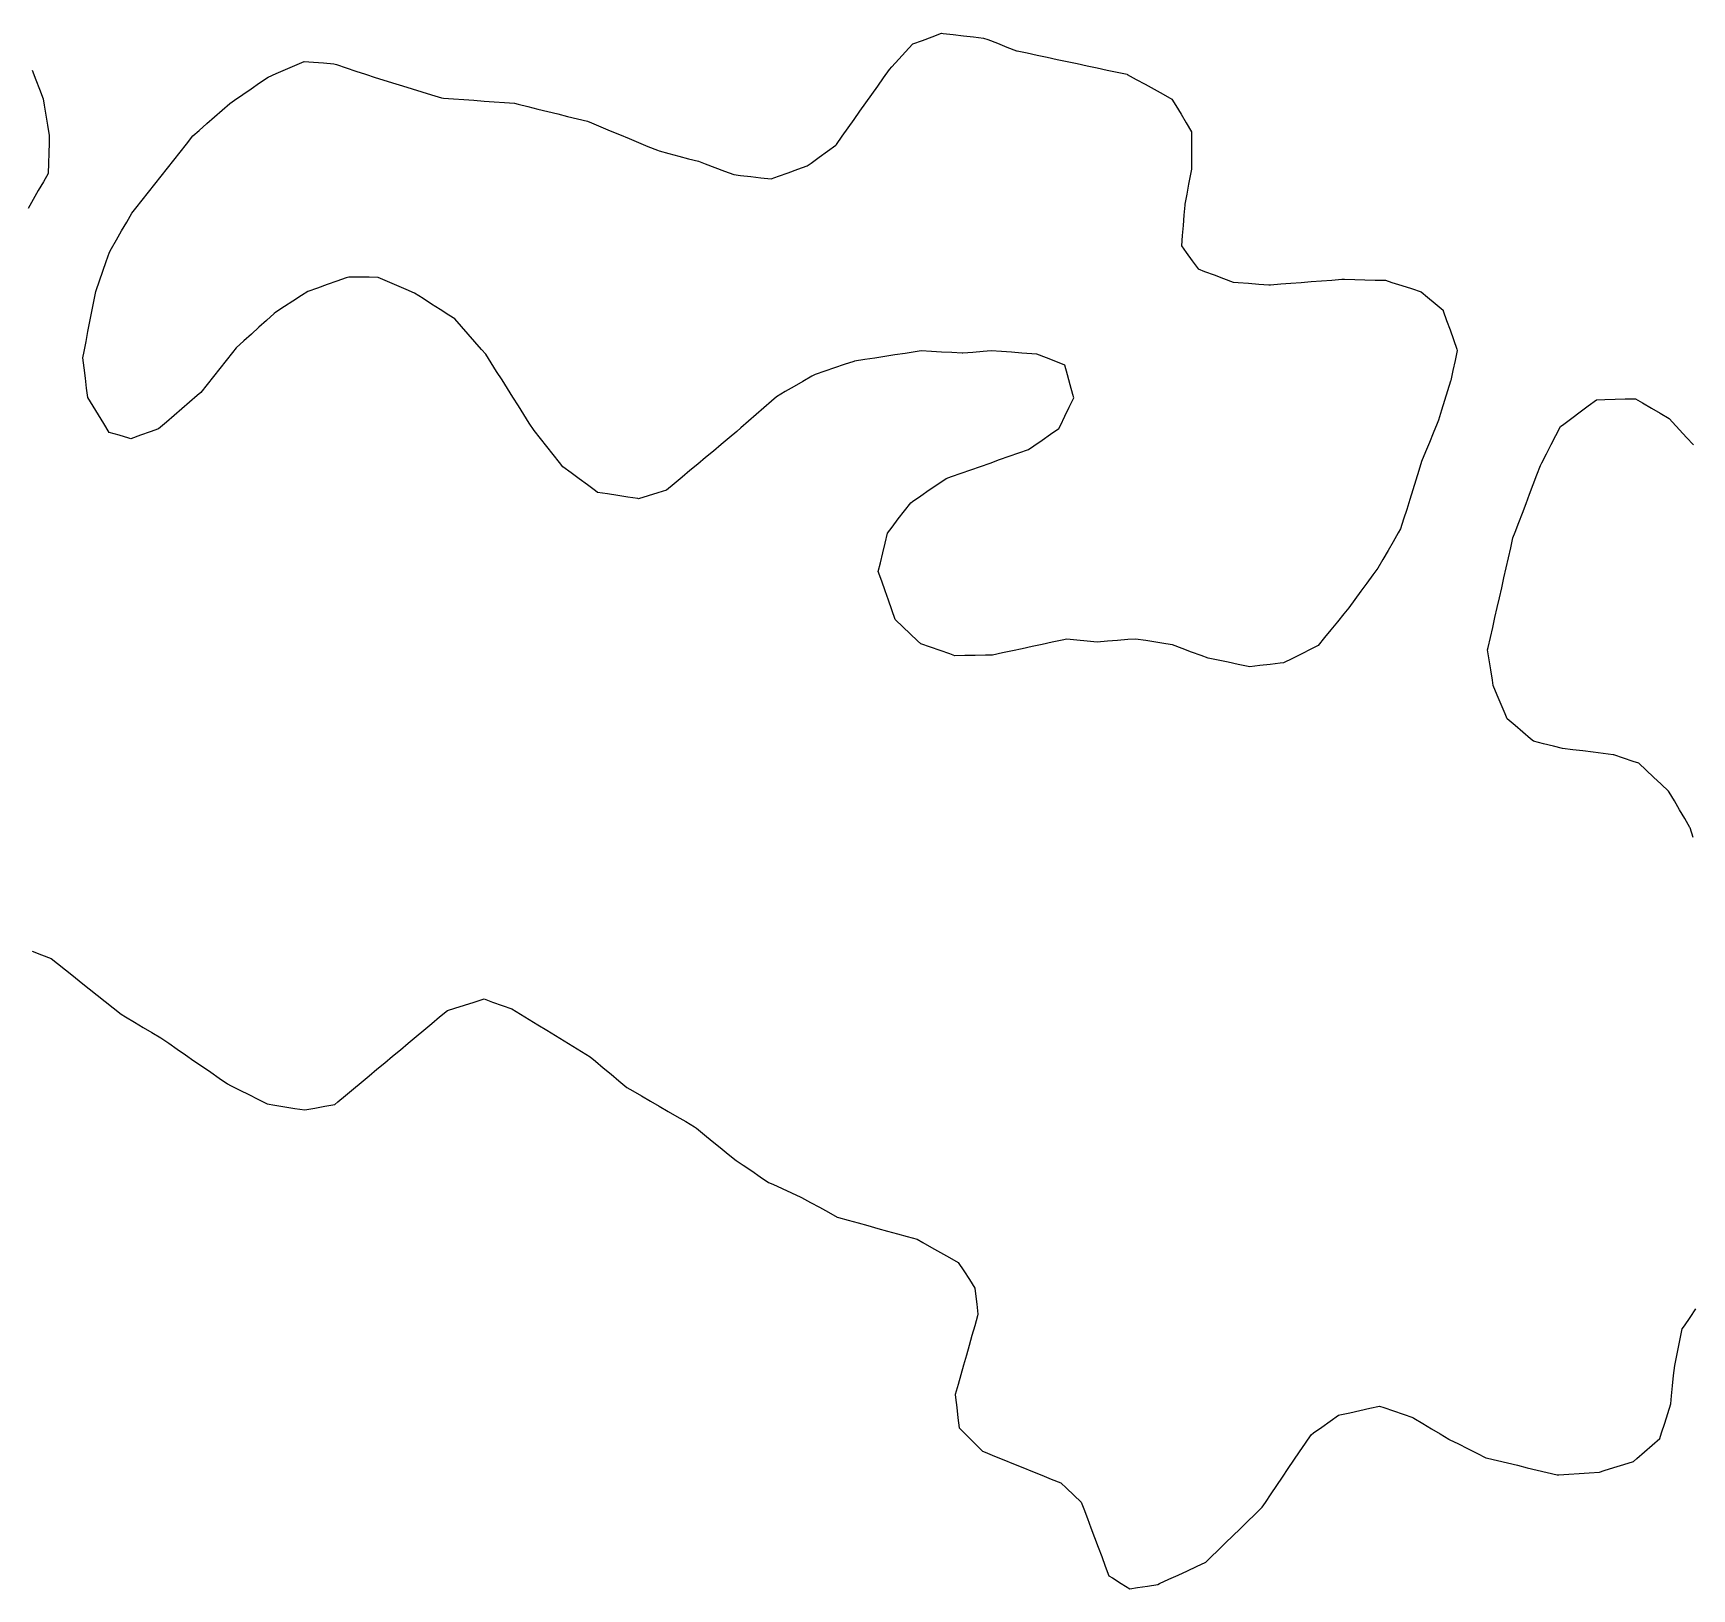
# Model space of a CAD drawing. Header units: millimetres. Extents: x 165 to 2352, y 1753 to 3323.
# Drawn here: x 2019.2 to 2181.7, y 1924.9 to 2077.3 of the extents above; entities that cross this region are included whole.
import ezdxf

# ---------------------------------------------------------------- set-up
doc = ezdxf.new("R2010")
doc.units = ezdxf.units.MM
for name, color, linetype in [('ALL_HOLES', 1, 'Continuous'), ('ALL_ISLANDS', 7, 'Continuous'), ('OUTLINE_ISLAND_02', 7, 'Continuous'), ('OUTLINE_ISLAND_02_HOLE_02', 1, 'Continuous')]:
    doc.layers.add(name, color=color, linetype=linetype)

msp = doc.modelspace()

# ---------------------------------------------------------------- linework, layer by layer
at = {"layer": 'ALL_HOLES'}
msp.add_lwpolyline([(2158.7302, 2046.1913), (2158.5177, 2045.2141), (2158.3053, 2044.2369), (2158.0929, 2043.2597), (2158.0791, 2043.2153), (2157.7838, 2042.2599), (2157.4885, 2041.3045), (2157.1931, 2040.3491), (2156.8978, 2039.3937), (2156.7535, 2039.0429), (2156.373, 2038.1181), (2155.9926, 2037.1933), (2155.6121, 2036.2685), (2155.2317, 2035.3437), (2154.9577, 2034.4612), (2154.6611, 2033.5062), (2154.3646, 2032.5512), (2154.068, 2031.5962), (2153.7715, 2030.6412), (2153.4749, 2029.6862), (2153.1784, 2028.7311), (2152.9459, 2028.3303), (2152.4442, 2027.4652), (2151.9426, 2026.6001), (2151.4409, 2025.7351), (2150.9392, 2024.87), (2150.4705, 2024.2298), (2149.8798, 2023.4229), (2149.2891, 2022.616), (2148.6984, 2021.8092), (2148.1077, 2021.0023), (2147.6126, 2020.3942), (2146.9812, 2019.6188), (2146.3497, 2018.8434), (2145.7183, 2018.0679), (2145.0869, 2017.2925), (2144.3775, 2016.9359), (2143.484, 2016.4868), (2142.5905, 2016.0377), (2141.697, 2015.5886), (2141.3747, 2015.5518), (2140.3812, 2015.4384), (2139.3876, 2015.325), (2138.3941, 2015.2117), (2138.231, 2015.2459), (2137.2522, 2015.4511), (2136.2735, 2015.6564), (2135.2948, 2015.8616), (2134.3161, 2016.0669), (2133.6436, 2016.3147), (2132.7053, 2016.6604), (2131.7669, 2017.0061), (2130.8286, 2017.3519), (2130.1751, 2017.4574), (2129.1878, 2017.6168), (2128.2006, 2017.7762), (2127.2134, 2017.9355), (2126.4481, 2017.8747), (2125.4512, 2017.7954), (2124.4544, 2017.7161), (2123.4575, 2017.6368), (2122.4628, 2017.7315), (2121.4673, 2017.8262), (2120.4718, 2017.9209), (2120.0267, 2017.8256), (2119.0489, 2017.616), (2118.0711, 2017.4065), (2117.0933, 2017.1969), (2116.1155, 2016.9874), (2115.1377, 2016.7778), (2114.1599, 2016.5683), (2113.1821, 2016.3588), (2112.4966, 2016.3479), (2111.4967, 2016.3321), (2110.4968, 2016.3163), (2109.497, 2016.3005), (2109.011, 2016.4694), (2108.0664, 2016.7977), (2107.1218, 2017.126), (2106.1772, 2017.4542), (2105.8545, 2017.7594), (2105.1279, 2018.4465), (2104.4013, 2019.1336), (2103.6747, 2019.8206), (2103.6672, 2019.842), (2103.3345, 2020.7851), (2103.0019, 2021.7282), (2102.6693, 2022.6712), (2102.3367, 2023.6143), (2102.004, 2024.5573), (2102.2045, 2025.3915), (2102.4382, 2026.3638), (2102.6718, 2027.3361), (2102.9055, 2028.3085), (2103.358, 2028.9025), (2103.964, 2029.698), (2104.57, 2030.4935), (2105.1759, 2031.2889), (2105.3523, 2031.4104), (2106.176, 2031.9774), (2106.9997, 2032.5445), (2107.8234, 2033.1116), (2108.647, 2033.6786), (2109.1734, 2033.8622), (2110.1176, 2034.1914), (2111.0619, 2034.5207), (2112.0061, 2034.85), (2112.9504, 2035.1792), (2113.8946, 2035.5085), (2114.8388, 2035.8377), (2115.7831, 2036.167), (2116.7273, 2036.4962), (2117.2461, 2036.8588), (2118.0658, 2037.4316), (2118.8855, 2038.0044), (2119.7052, 2038.5772), (2119.8432, 2038.8621), (2120.2793, 2039.762), (2120.7153, 2040.6619), (2121.1514, 2041.5619), (2121.0641, 2041.8856), (2120.8037, 2042.8511), (2120.5433, 2043.8166), (2120.283, 2044.7821), (2119.4135, 2045.1184), (2118.4809, 2045.4792), (2117.5482, 2045.84), (2117.0581, 2045.8768), (2116.0609, 2045.9518), (2115.0637, 2046.0267), (2114.0665, 2046.1017), (2113.0693, 2046.1766), (2112.2674, 2046.1074), (2111.2712, 2046.0214), (2110.2749, 2045.9355), (2110.2059, 2045.9394), (2109.2075, 2045.9967), (2108.2092, 2046.0541), (2107.2108, 2046.1114), (2106.2125, 2046.1687), (2105.6126, 2046.0758), (2104.6244, 2045.9228), (2103.6361, 2045.7698), (2102.6479, 2045.6168), (2101.6597, 2045.4637), (2100.6715, 2045.3107), (2099.6832, 2045.1577), (2099.6157, 2045.1351), (2098.6673, 2044.8181), (2097.7189, 2044.501), (2096.7705, 2044.184), (2095.822, 2043.8669), (2095.4895, 2043.6745), (2094.6239, 2043.1737), (2093.7583, 2042.6729), (2092.8928, 2042.1721), (2092.0272, 2041.6713), (2091.5505, 2041.2527), (2090.799, 2040.593), (2090.0475, 2039.9332), (2089.296, 2039.2735), (2088.5445, 2038.6138), (2088.1458, 2038.2806), (2087.3783, 2037.6395), (2086.6109, 2036.9983), (2085.8435, 2036.3571), (2085.0761, 2035.716), (2084.3087, 2035.0748), (2083.5413, 2034.4337), (2082.7739, 2033.7925), (2082.0065, 2033.1513), (2081.2391, 2032.5102), (2080.4197, 2032.2623), (2079.4625, 2031.9729), (2078.5053, 2031.6834), (2078.4502, 2031.6919), (2077.4618, 2031.8442), (2076.4735, 2031.9964), (2075.4852, 2032.1487), (2074.4968, 2032.301), (2074.3102, 2032.4394), (2073.5069, 2033.035), (2072.7037, 2033.6306), (2071.9004, 2034.2262), (2071.0971, 2034.8219), (2070.7707, 2035.2317), (2070.1476, 2036.0138), (2069.5246, 2036.796), (2068.9015, 2037.5782), (2068.2784, 2038.3603), (2067.8152, 2039.0925), (2067.2806, 2039.9376), (2066.7459, 2040.7827), (2066.2113, 2041.6277), (2065.6766, 2042.4728), (2065.142, 2043.3179), (2064.6073, 2044.163), (2064.0727, 2045.008), (2063.5381, 2045.8531), (2063.1429, 2046.3044), (2062.4841, 2047.0568), (2061.8254, 2047.8092), (2061.1666, 2048.5615), (2060.5079, 2049.3139), (2059.9296, 2049.6816), (2059.0857, 2050.2182), (2058.2419, 2050.7548), (2057.3981, 2051.2914), (2056.5542, 2051.828), (2055.7643, 2052.1718), (2054.8474, 2052.5709), (2053.9304, 2052.9699), (2053.0135, 2053.369), (2052.1264, 2053.38), (2051.1265, 2053.3924), (2050.1266, 2053.4048), (2049.885, 2053.3198), (2048.9416, 2052.9879), (2047.9983, 2052.6561), (2047.055, 2052.3243), (2046.1116, 2051.9924), (2045.4996, 2051.5975), (2044.6594, 2051.0552), (2043.8192, 2050.513), (2042.979, 2049.9707), (2042.8119, 2049.8196), (2042.0703, 2049.1488), (2041.3286, 2048.4779), (2040.587, 2047.8071), (2039.8454, 2047.1363), (2039.1038, 2046.4655), (2038.7355, 2046.003), (2038.1124, 2045.2208), (2037.4894, 2044.4385), (2036.8664, 2043.6563), (2036.2434, 2042.8741), (2035.6204, 2042.0919), (2035.2848, 2041.8027), (2034.5272, 2041.1501), (2033.7695, 2040.4974), (2033.0119, 2039.8447), (2032.2542, 2039.192), (2031.4966, 2038.5394), (2030.6639, 2038.2372), (2029.7239, 2037.8961), (2028.7839, 2037.555), (2028.5728, 2037.6173), (2027.6137, 2037.9002), (2026.6545, 2038.183), (2026.6525, 2038.1864), (2026.1295, 2039.0387), (2025.6064, 2039.8911), (2025.0834, 2040.7434), (2024.5604, 2041.5957), (2024.4434, 2042.5173), (2024.3174, 2043.5094), (2024.1914, 2044.5014), (2024.0654, 2045.4934), (2024.1886, 2046.1165), (2024.3825, 2047.0976), (2024.5763, 2048.0786), (2024.7702, 2049.0596), (2024.9641, 2050.0406), (2025.158, 2051.0217), (2025.3518, 2052.0027), (2025.3762, 2052.0737), (2025.7011, 2053.0195), (2026.0259, 2053.9653), (2026.3508, 2054.911), (2026.6756, 2055.8568), (2026.8694, 2056.1908), (2027.3711, 2057.0558), (2027.8729, 2057.9208), (2028.3747, 2058.7858), (2028.8764, 2059.6508), (2029.2703, 2060.1516), (2029.8886, 2060.9375), (2030.5069, 2061.7234), (2031.1252, 2062.5094), (2031.7435, 2063.2953), (2032.3618, 2064.0813), (2032.9801, 2064.8672), (2033.5984, 2065.6532), (2034.2167, 2066.4391), (2034.835, 2067.2251), (2035.4613, 2067.7762), (2036.212, 2068.4368), (2036.9627, 2069.0974), (2037.7135, 2069.758), (2038.4642, 2070.4187), (2038.9194, 2070.7306), (2039.7443, 2071.2958), (2040.5692, 2071.8611), (2041.3942, 2072.4263), (2042.2191, 2072.9916), (2043.0146, 2073.3386), (2043.9312, 2073.7385), (2044.8477, 2074.1383), (2045.7643, 2074.5382), (2046.6619, 2074.4647), (2047.6586, 2074.3832), (2048.6553, 2074.3016), (2048.9117, 2074.217), (2049.8614, 2073.9038), (2050.8111, 2073.5906), (2051.7607, 2073.2773), (2052.7104, 2072.9641), (2053.4648, 2072.7302), (2054.42, 2072.434), (2055.3751, 2072.1378), (2056.3302, 2071.8417), (2057.2854, 2071.5455), (2058.2405, 2071.2494), (2059.1956, 2070.9532), (2059.3899, 2070.9389), (2060.3872, 2070.8657), (2061.3845, 2070.7925), (2062.3818, 2070.7192), (2063.3791, 2070.646), (2064.3765, 2070.5728), (2065.3738, 2070.4996), (2066.3711, 2070.4263), (2066.7109, 2070.3427), (2067.682, 2070.1038), (2068.653, 2069.8649), (2069.6241, 2069.626), (2070.5951, 2069.3871), (2071.5662, 2069.1482), (2072.5372, 2068.9093), (2073.5083, 2068.6704), (2073.8937, 2068.5104), (2074.8173, 2068.1271), (2075.7409, 2067.7438), (2076.6645, 2067.3605), (2077.5881, 2066.9771), (2078.5117, 2066.5938), (2079.4353, 2066.2105), (2080.3589, 2065.8271), (2080.5198, 2065.7837), (2081.4852, 2065.5233), (2082.4507, 2065.2628), (2083.4162, 2065.0023), (2084.3817, 2064.7418), (2085.0524, 2064.4917), (2085.9894, 2064.1423), (2086.9263, 2063.7929), (2087.8633, 2063.4435), (2088.517, 2063.3661), (2089.5101, 2063.2486), (2090.5032, 2063.1311), (2091.4963, 2063.0135), (2092.2328, 2063.282), (2093.1723, 2063.6244), (2094.1119, 2063.9669), (2095.0514, 2064.3093), (2095.412, 2064.5679), (2096.2248, 2065.1505), (2097.0375, 2065.7332), (2097.8502, 2066.3158), (2097.8968, 2066.3816), (2098.4751, 2067.1974), (2099.0534, 2068.0133), (2099.6317, 2068.8291), (2100.21, 2069.645), (2100.7882, 2070.4608), (2101.3665, 2071.2766), (2101.9448, 2072.0925), (2102.5231, 2072.9083), (2103.1013, 2073.7241), (2103.3457, 2073.9955), (2104.0149, 2074.7386), (2104.6841, 2075.4816), (2105.3533, 2076.2247), (2105.4016, 2076.2429), (2106.3375, 2076.5951), (2107.2734, 2076.9473), (2108.2093, 2077.2996), (2108.3512, 2077.2832), (2109.3446, 2077.1687), (2110.3381, 2077.0541), (2111.3315, 2076.9396), (2112.3249, 2076.825), (2112.7414, 2076.6641), (2113.6742, 2076.3037), (2114.607, 2075.9433), (2115.5398, 2075.583), (2115.6137, 2075.5672), (2116.5916, 2075.3582), (2117.5695, 2075.1493), (2118.5475, 2074.9404), (2119.5254, 2074.7315), (2120.5033, 2074.5226), (2121.4813, 2074.3136), (2122.4592, 2074.1047), (2123.4371, 2073.8958), (2124.4151, 2073.6869), (2125.393, 2073.478), (2126.3709, 2073.269), (2126.3967, 2073.2549), (2127.2729, 2072.773), (2128.1491, 2072.2911), (2129.0253, 2071.8092), (2129.9016, 2071.3273), (2130.7778, 2070.8454), (2131.1517, 2070.2196), (2131.6646, 2069.3612), (2132.1775, 2068.5027), (2132.6904, 2067.6443), (2132.6911, 2066.9808), (2132.6922, 2065.9808), (2132.6933, 2064.9808), (2132.6945, 2063.9808), (2132.5976, 2063.4788), (2132.4083, 2062.4969), (2132.2189, 2061.515), (2132.0296, 2060.5331), (2132.0232, 2060.4543), (2131.9432, 2059.4575), (2131.8632, 2058.4607), (2131.7832, 2057.4639), (2131.7032, 2056.4671), (2132.1709, 2055.8161), (2132.7544, 2055.004), (2133.3379, 2054.1919), (2133.9588, 2053.9607), (2134.8959, 2053.6116), (2135.833, 2053.2626), (2136.7701, 2052.9135), (2137.2775, 2052.8737), (2138.2745, 2052.7954), (2139.2714, 2052.7172), (2140.2683, 2052.6389), (2140.4401, 2052.6522), (2141.4372, 2052.729), (2142.4342, 2052.8058), (2143.4313, 2052.8826), (2144.4283, 2052.9594), (2145.4254, 2053.0362), (2146.4224, 2053.113), (2147.4195, 2053.1899), (2147.6885, 2053.1833), (2148.6882, 2053.159), (2149.6879, 2053.1346), (2150.6876, 2053.1103), (2151.6873, 2053.0859), (2152.3307, 2052.8792), (2153.2828, 2052.5732), (2154.2348, 2052.2673), (2155.1869, 2051.9614), (2155.8048, 2051.4426), (2156.5707, 2050.7996), (2157.3365, 2050.1566), (2157.3556, 2050.1023), (2157.6872, 2049.1589), (2158.0188, 2048.2154), (2158.3503, 2047.272), (2158.6819, 2046.3286)], close=True, dxfattribs=at)
at = {"layer": 'ALL_ISLANDS'}
for points in [[(2019.0917, 2073.6701), (2019.4587, 2072.7399), (2019.8258, 2071.8097), (2020.1929, 2070.8795), (2020.2972, 2070.2458), (2020.4596, 2069.2591), (2020.6219, 2068.2724), (2020.7843, 2067.2856), (2020.7604, 2066.5559), (2020.7277, 2065.5564), (2020.695, 2064.557), (2020.6622, 2063.5575), (2020.2016, 2062.7443), (2019.7087, 2061.8742), (2019.2158, 2061.0041), (2018.7229, 2060.134)], [(2181.8508, 1998.483), (2181.5368, 1999.4324), (2181.5125, 1999.4742), (2181.0093, 2000.3383), (2180.506, 2001.2025), (2180.0028, 2002.0667), (2179.4996, 2002.9308), (2179.4158, 2003.01), (2178.6886, 2003.6964), (2177.9615, 2004.3829), (2177.2343, 2005.0694), (2176.5072, 2005.7559), (2175.9617, 2005.941), (2175.0148, 2006.2624), (2174.0678, 2006.5839), (2174.0106, 2006.591), (2173.0184, 2006.7155), (2172.0262, 2006.84), (2171.034, 2006.9645), (2170.0418, 2007.0889), (2169.0495, 2007.2134), (2168.1504, 2007.4358), (2167.1797, 2007.6759), (2166.209, 2007.916), (2165.9115, 2008.1684), (2165.149, 2008.8155), (2164.3866, 2009.4625), (2163.6241, 2010.1095), (2163.4196, 2010.5979), (2163.0332, 2011.5203), (2162.6469, 2012.4426), (2162.2606, 2013.365), (2162.1736, 2013.9154), (2162.0176, 2014.9032), (2161.8615, 2015.8909), (2161.7055, 2016.8787), (2161.7568, 2017.1055), (2161.9776, 2018.0808), (2162.1985, 2019.0561), (2162.4193, 2020.0314), (2162.6401, 2021.0068), (2162.861, 2021.9821), (2163.0818, 2022.9574), (2163.3026, 2023.9327), (2163.5235, 2024.908), (2163.7443, 2025.8833), (2163.9651, 2026.8586), (2164.186, 2027.8339), (2164.4003, 2028.4003), (2164.7542, 2029.3355), (2165.1082, 2030.2708), (2165.4622, 2031.206), (2165.8161, 2032.1413), (2166.1701, 2033.0766), (2166.524, 2034.0118), (2166.878, 2034.9471), (2167.0127, 2035.2061), (2167.4741, 2036.0933), (2167.9355, 2036.9805), (2168.3969, 2037.8677), (2168.8582, 2038.7549), (2169.1626, 2038.9831), (2169.9626, 2039.583), (2170.7627, 2040.1829), (2171.5628, 2040.7828), (2172.3629, 2041.3827), (2173.1868, 2041.4044), (2174.1864, 2041.4308), (2175.1861, 2041.4571), (2176.1857, 2041.4834), (2176.8917, 2041.0686), (2177.7539, 2040.5621), (2178.6161, 2040.0555), (2179.4783, 2039.549), (2179.8284, 2039.1675), (2180.5046, 2038.4308), (2181.1808, 2037.6941), (2181.857, 2036.9574)], [(2019.0931, 1987.3471), (2020.0283, 1986.9928), (2020.9634, 1986.6385), (2021.5774, 1986.1488), (2022.3592, 1985.5252), (2023.141, 1984.9017), (2023.9227, 1984.2781), (2024.7045, 1983.6546), (2025.4863, 1983.031), (2026.2681, 1982.4074), (2027.0498, 1981.7839), (2027.8316, 1981.1603), (2028.2657, 1980.9025), (2029.1256, 1980.392), (2029.9854, 1979.8814), (2030.8453, 1979.3708), (2031.7051, 1978.8602), (2032.489, 1978.3194), (2033.3121, 1977.7515), (2034.1352, 1977.1837), (2034.9583, 1976.6158), (2035.7814, 1976.0479), (2036.6045, 1975.48), (2037.4276, 1974.9121), (2038.2507, 1974.3442), (2038.547, 1974.1946), (2039.4396, 1973.7438), (2040.3323, 1973.2931), (2041.2249, 1972.8423), (2042.1175, 1972.3915), (2042.8717, 1972.2684), (2043.8586, 1972.1073), (2044.8456, 1971.9462), (2045.8325, 1971.785), (2046.7925, 1971.9657), (2047.7752, 1972.1506), (2048.758, 1972.3356), (2049.0375, 1972.569), (2049.8052, 1973.2098), (2050.5728, 1973.8507), (2051.3405, 1974.4916), (2052.1081, 1975.1324), (2052.8758, 1975.7733), (2053.6434, 1976.4142), (2054.4111, 1977.055), (2055.1788, 1977.6959), (2055.9464, 1978.3368), (2056.7141, 1978.9776), (2057.4817, 1979.6185), (2058.2494, 1980.2594), (2059.017, 1980.9002), (2059.7847, 1981.5411), (2060.5153, 1981.7693), (2061.4698, 1982.0675), (2062.4243, 1982.3657), (2063.3788, 1982.6639), (2064.2081, 1982.3658), (2065.1492, 1982.0276), (2066.0903, 1981.6894), (2066.1011, 1981.6827), (2066.9549, 1981.1621), (2067.8086, 1980.6414), (2068.6624, 1980.1207), (2069.5162, 1979.6001), (2070.3699, 1979.0794), (2071.2237, 1978.5587), (2072.0774, 1978.0381), (2072.9312, 1977.5174), (2073.7849, 1976.9967), (2074.2917, 1976.5718), (2075.058, 1975.9294), (2075.8244, 1975.2869), (2076.5907, 1974.6444), (2077.357, 1974.002), (2077.9459, 1973.6601), (2078.8108, 1973.1582), (2079.6757, 1972.6562), (2080.5406, 1972.1542), (2081.4055, 1971.6523), (2082.2704, 1971.1503), (2083.1352, 1970.6483), (2084.0001, 1970.1463), (2084.1875, 1969.9939), (2084.9631, 1969.3627), (2085.7388, 1968.7315), (2086.5144, 1968.1004), (2087.2901, 1967.4692), (2088.0657, 1966.838), (2088.77, 1966.3652), (2089.6002, 1965.8078), (2090.4304, 1965.2504), (2091.2607, 1964.6929), (2091.6772, 1964.503), (2092.5871, 1964.088), (2093.4969, 1963.6731), (2094.4068, 1963.2581), (2094.4824, 1963.2166), (2095.3589, 1962.735), (2096.2353, 1962.2535), (2097.1117, 1961.7719), (2097.9881, 1961.2904), (2098.0971, 1961.26), (2099.0605, 1960.9918), (2100.0238, 1960.7235), (2100.9871, 1960.4552), (2101.9505, 1960.1869), (2102.9138, 1959.9186), (2103.8772, 1959.6503), (2104.8405, 1959.382), (2105.8038, 1959.1137), (2106.3565, 1958.8022), (2107.2276, 1958.3111), (2108.0988, 1957.8201), (2108.9699, 1957.329), (2109.841, 1956.838), (2110.3791, 1956.0093), (2110.9238, 1955.1706), (2111.4684, 1954.3319), (2111.5359, 1953.7595), (2111.653, 1952.7663), (2111.7702, 1951.7732), (2111.7226, 1951.6055), (2111.4499, 1950.6434), (2111.1772, 1949.6813), (2110.9044, 1948.7193), (2110.6317, 1947.7572), (2110.359, 1946.7951), (2110.0862, 1945.833), (2109.8135, 1944.8709), (2109.5408, 1943.9088), (2109.575, 1943.6199), (2109.6926, 1942.6268), (2109.8102, 1941.6338), (2109.9278, 1940.6407), (2110.0839, 1940.4841), (2110.7897, 1939.7757), (2111.4955, 1939.0673), (2112.2014, 1938.3589), (2112.4646, 1938.2524), (2113.3916, 1937.8773), (2114.3186, 1937.5023), (2115.2456, 1937.1272), (2116.1726, 1936.7521), (2117.0996, 1936.3771), (2118.0266, 1936.002), (2118.9536, 1935.6269), (2119.8806, 1935.2519), (2120.4383, 1934.7264), (2121.1661, 1934.0407), (2121.8939, 1933.3549), (2122.139, 1932.7003), (2122.4896, 1931.7638), (2122.8401, 1930.8273), (2123.1907, 1929.8907), (2123.5413, 1928.9542), (2123.8918, 1928.0176), (2124.2424, 1927.0811), (2124.593, 1926.1446), (2124.9385, 1925.9278), (2125.7857, 1925.3965), (2126.6329, 1924.8651), (2127.407, 1924.9869), (2128.3949, 1925.1421), (2129.3828, 1925.2974), (2129.5621, 1925.3804), (2130.4698, 1925.8), (2131.3774, 1926.2197), (2132.2851, 1926.6394), (2133.1928, 1927.0591), (2134.1005, 1927.4788), (2134.6002, 1927.9659), (2135.3163, 1928.6638), (2136.0325, 1929.3618), (2136.7486, 1930.0598), (2137.4647, 1930.7577), (2138.1809, 1931.4557), (2138.897, 1932.1537), (2139.6131, 1932.8516), (2139.9341, 1933.3283), (2140.4925, 1934.1578), (2141.051, 1934.9873), (2141.6095, 1935.8169), (2142.168, 1936.6464), (2142.7264, 1937.4759), (2143.2849, 1938.3054), (2143.8434, 1939.135), (2144.4019, 1939.9645), (2144.6522, 1940.1423), (2145.4675, 1940.7214), (2146.2828, 1941.3005), (2147.0981, 1941.8795), (2147.2192, 1941.9063), (2148.1957, 1942.122), (2149.1721, 1942.3377), (2150.1486, 1942.5535), (2151.125, 1942.7692), (2151.538, 1942.6284), (2152.4845, 1942.3057), (2153.431, 1941.9831), (2154.3776, 1941.6604), (2154.4872, 1941.5941), (2155.3428, 1941.0765), (2156.1984, 1940.5589), (2157.0541, 1940.0413), (2157.9097, 1939.5237), (2157.9464, 1939.5053), (2158.8407, 1939.0578), (2159.735, 1938.6102), (2160.6292, 1938.1627), (2161.5235, 1937.7151), (2161.6976, 1937.6731), (2162.6697, 1937.4386), (2163.6418, 1937.204), (2164.6139, 1936.9695), (2165.586, 1936.735), (2166.5581, 1936.5005), (2167.5302, 1936.2659), (2168.5024, 1936.0314), (2168.669, 1936.0424), (2169.6668, 1936.1083), (2170.6646, 1936.1742), (2171.6625, 1936.2401), (2172.6603, 1936.306), (2173.122, 1936.4501), (2174.0765, 1936.7482), (2175.0311, 1937.0462), (2175.9856, 1937.3442), (2176.306, 1937.6229), (2177.0606, 1938.2792), (2177.8151, 1938.9354), (2178.5696, 1939.5917), (2178.7455, 1940.1445), (2179.0487, 1941.0974), (2179.352, 1942.0503), (2179.6552, 1943.0033), (2179.731, 1943.7651), (2179.8301, 1944.7602), (2179.9292, 1945.7553), (2180.0283, 1946.7503), (2180.1623, 1947.3952), (2180.3659, 1948.3743), (2180.5694, 1949.3534), (2180.7729, 1950.3324), (2180.9788, 1950.635), (2181.5415, 1951.4616), (2182.1042, 1952.2883)]]:
    msp.add_lwpolyline(points, dxfattribs=at)
at = {"layer": 'OUTLINE_ISLAND_02'}
for points in [[(2019.0917, 2073.6701), (2019.4587, 2072.7399), (2019.8258, 2071.8097), (2020.1929, 2070.8795), (2020.2972, 2070.2458), (2020.4596, 2069.2591), (2020.6219, 2068.2724), (2020.7843, 2067.2856), (2020.7604, 2066.5559), (2020.7277, 2065.5564), (2020.695, 2064.557), (2020.6622, 2063.5575), (2020.2016, 2062.7443), (2019.7087, 2061.8742), (2019.2158, 2061.0041), (2018.7229, 2060.134)], [(2181.8508, 1998.483), (2181.5368, 1999.4324), (2181.5125, 1999.4742), (2181.0093, 2000.3383), (2180.506, 2001.2025), (2180.0028, 2002.0667), (2179.4996, 2002.9308), (2179.4158, 2003.01), (2178.6886, 2003.6964), (2177.9615, 2004.3829), (2177.2343, 2005.0694), (2176.5072, 2005.7559), (2175.9617, 2005.941), (2175.0148, 2006.2624), (2174.0678, 2006.5839), (2174.0106, 2006.591), (2173.0184, 2006.7155), (2172.0262, 2006.84), (2171.034, 2006.9645), (2170.0418, 2007.0889), (2169.0495, 2007.2134), (2168.1504, 2007.4358), (2167.1797, 2007.6759), (2166.209, 2007.916), (2165.9115, 2008.1684), (2165.149, 2008.8155), (2164.3866, 2009.4625), (2163.6241, 2010.1095), (2163.4196, 2010.5979), (2163.0332, 2011.5203), (2162.6469, 2012.4426), (2162.2606, 2013.365), (2162.1736, 2013.9154), (2162.0176, 2014.9032), (2161.8615, 2015.8909), (2161.7055, 2016.8787), (2161.7568, 2017.1055), (2161.9776, 2018.0808), (2162.1985, 2019.0561), (2162.4193, 2020.0314), (2162.6401, 2021.0068), (2162.861, 2021.9821), (2163.0818, 2022.9574), (2163.3026, 2023.9327), (2163.5235, 2024.908), (2163.7443, 2025.8833), (2163.9651, 2026.8586), (2164.186, 2027.8339), (2164.4003, 2028.4003), (2164.7542, 2029.3355), (2165.1082, 2030.2708), (2165.4622, 2031.206), (2165.8161, 2032.1413), (2166.1701, 2033.0766), (2166.524, 2034.0118), (2166.878, 2034.9471), (2167.0127, 2035.2061), (2167.4741, 2036.0933), (2167.9355, 2036.9805), (2168.3969, 2037.8677), (2168.8582, 2038.7549), (2169.1626, 2038.9831), (2169.9626, 2039.583), (2170.7627, 2040.1829), (2171.5628, 2040.7828), (2172.3629, 2041.3827), (2173.1868, 2041.4044), (2174.1864, 2041.4308), (2175.1861, 2041.4571), (2176.1857, 2041.4834), (2176.8917, 2041.0686), (2177.7539, 2040.5621), (2178.6161, 2040.0555), (2179.4783, 2039.549), (2179.8284, 2039.1675), (2180.5046, 2038.4308), (2181.1808, 2037.6941), (2181.857, 2036.9574)], [(2019.0931, 1987.3471), (2020.0283, 1986.9928), (2020.9634, 1986.6385), (2021.5774, 1986.1488), (2022.3592, 1985.5252), (2023.141, 1984.9017), (2023.9227, 1984.2781), (2024.7045, 1983.6546), (2025.4863, 1983.031), (2026.2681, 1982.4074), (2027.0498, 1981.7839), (2027.8316, 1981.1603), (2028.2657, 1980.9025), (2029.1256, 1980.392), (2029.9854, 1979.8814), (2030.8453, 1979.3708), (2031.7051, 1978.8602), (2032.489, 1978.3194), (2033.3121, 1977.7515), (2034.1352, 1977.1837), (2034.9583, 1976.6158), (2035.7814, 1976.0479), (2036.6045, 1975.48), (2037.4276, 1974.9121), (2038.2507, 1974.3442), (2038.547, 1974.1946), (2039.4396, 1973.7438), (2040.3323, 1973.2931), (2041.2249, 1972.8423), (2042.1175, 1972.3915), (2042.8717, 1972.2684), (2043.8586, 1972.1073), (2044.8456, 1971.9462), (2045.8325, 1971.785), (2046.7925, 1971.9657), (2047.7752, 1972.1506), (2048.758, 1972.3356), (2049.0375, 1972.569), (2049.8052, 1973.2098), (2050.5728, 1973.8507), (2051.3405, 1974.4916), (2052.1081, 1975.1324), (2052.8758, 1975.7733), (2053.6434, 1976.4142), (2054.4111, 1977.055), (2055.1788, 1977.6959), (2055.9464, 1978.3368), (2056.7141, 1978.9776), (2057.4817, 1979.6185), (2058.2494, 1980.2594), (2059.017, 1980.9002), (2059.7847, 1981.5411), (2060.5153, 1981.7693), (2061.4698, 1982.0675), (2062.4243, 1982.3657), (2063.3788, 1982.6639), (2064.2081, 1982.3658), (2065.1492, 1982.0276), (2066.0903, 1981.6894), (2066.1011, 1981.6827), (2066.9549, 1981.1621), (2067.8086, 1980.6414), (2068.6624, 1980.1207), (2069.5162, 1979.6001), (2070.3699, 1979.0794), (2071.2237, 1978.5587), (2072.0774, 1978.0381), (2072.9312, 1977.5174), (2073.7849, 1976.9967), (2074.2917, 1976.5718), (2075.058, 1975.9294), (2075.8244, 1975.2869), (2076.5907, 1974.6444), (2077.357, 1974.002), (2077.9459, 1973.6601), (2078.8108, 1973.1582), (2079.6757, 1972.6562), (2080.5406, 1972.1542), (2081.4055, 1971.6523), (2082.2704, 1971.1503), (2083.1352, 1970.6483), (2084.0001, 1970.1463), (2084.1875, 1969.9939), (2084.9631, 1969.3627), (2085.7388, 1968.7315), (2086.5144, 1968.1004), (2087.2901, 1967.4692), (2088.0657, 1966.838), (2088.77, 1966.3652), (2089.6002, 1965.8078), (2090.4304, 1965.2504), (2091.2607, 1964.6929), (2091.6772, 1964.503), (2092.5871, 1964.088), (2093.4969, 1963.6731), (2094.4068, 1963.2581), (2094.4824, 1963.2166), (2095.3589, 1962.735), (2096.2353, 1962.2535), (2097.1117, 1961.7719), (2097.9881, 1961.2904), (2098.0971, 1961.26), (2099.0605, 1960.9918), (2100.0238, 1960.7235), (2100.9871, 1960.4552), (2101.9505, 1960.1869), (2102.9138, 1959.9186), (2103.8772, 1959.6503), (2104.8405, 1959.382), (2105.8038, 1959.1137), (2106.3565, 1958.8022), (2107.2276, 1958.3111), (2108.0988, 1957.8201), (2108.9699, 1957.329), (2109.841, 1956.838), (2110.3791, 1956.0093), (2110.9238, 1955.1706), (2111.4684, 1954.3319), (2111.5359, 1953.7595), (2111.653, 1952.7663), (2111.7702, 1951.7732), (2111.7226, 1951.6055), (2111.4499, 1950.6434), (2111.1772, 1949.6813), (2110.9044, 1948.7193), (2110.6317, 1947.7572), (2110.359, 1946.7951), (2110.0862, 1945.833), (2109.8135, 1944.8709), (2109.5408, 1943.9088), (2109.575, 1943.6199), (2109.6926, 1942.6268), (2109.8102, 1941.6338), (2109.9278, 1940.6407), (2110.0839, 1940.4841), (2110.7897, 1939.7757), (2111.4955, 1939.0673), (2112.2014, 1938.3589), (2112.4646, 1938.2524), (2113.3916, 1937.8773), (2114.3186, 1937.5023), (2115.2456, 1937.1272), (2116.1726, 1936.7521), (2117.0996, 1936.3771), (2118.0266, 1936.002), (2118.9536, 1935.6269), (2119.8806, 1935.2519), (2120.4383, 1934.7264), (2121.1661, 1934.0407), (2121.8939, 1933.3549), (2122.139, 1932.7003), (2122.4896, 1931.7638), (2122.8401, 1930.8273), (2123.1907, 1929.8907), (2123.5413, 1928.9542), (2123.8918, 1928.0176), (2124.2424, 1927.0811), (2124.593, 1926.1446), (2124.9385, 1925.9278), (2125.7857, 1925.3965), (2126.6329, 1924.8651), (2127.407, 1924.9869), (2128.3949, 1925.1421), (2129.3828, 1925.2974), (2129.5621, 1925.3804), (2130.4698, 1925.8), (2131.3774, 1926.2197), (2132.2851, 1926.6394), (2133.1928, 1927.0591), (2134.1005, 1927.4788), (2134.6002, 1927.9659), (2135.3163, 1928.6638), (2136.0325, 1929.3618), (2136.7486, 1930.0598), (2137.4647, 1930.7577), (2138.1809, 1931.4557), (2138.897, 1932.1537), (2139.6131, 1932.8516), (2139.9341, 1933.3283), (2140.4925, 1934.1578), (2141.051, 1934.9873), (2141.6095, 1935.8169), (2142.168, 1936.6464), (2142.7264, 1937.4759), (2143.2849, 1938.3054), (2143.8434, 1939.135), (2144.4019, 1939.9645), (2144.6522, 1940.1423), (2145.4675, 1940.7214), (2146.2828, 1941.3005), (2147.0981, 1941.8795), (2147.2192, 1941.9063), (2148.1957, 1942.122), (2149.1721, 1942.3377), (2150.1486, 1942.5535), (2151.125, 1942.7692), (2151.538, 1942.6284), (2152.4845, 1942.3057), (2153.431, 1941.9831), (2154.3776, 1941.6604), (2154.4872, 1941.5941), (2155.3428, 1941.0765), (2156.1984, 1940.5589), (2157.0541, 1940.0413), (2157.9097, 1939.5237), (2157.9464, 1939.5053), (2158.8407, 1939.0578), (2159.735, 1938.6102), (2160.6292, 1938.1627), (2161.5235, 1937.7151), (2161.6976, 1937.6731), (2162.6697, 1937.4386), (2163.6418, 1937.204), (2164.6139, 1936.9695), (2165.586, 1936.735), (2166.5581, 1936.5005), (2167.5302, 1936.2659), (2168.5024, 1936.0314), (2168.669, 1936.0424), (2169.6668, 1936.1083), (2170.6646, 1936.1742), (2171.6625, 1936.2401), (2172.6603, 1936.306), (2173.122, 1936.4501), (2174.0765, 1936.7482), (2175.0311, 1937.0462), (2175.9856, 1937.3442), (2176.306, 1937.6229), (2177.0606, 1938.2792), (2177.8151, 1938.9354), (2178.5696, 1939.5917), (2178.7455, 1940.1445), (2179.0487, 1941.0974), (2179.352, 1942.0503), (2179.6552, 1943.0033), (2179.731, 1943.7651), (2179.8301, 1944.7602), (2179.9292, 1945.7553), (2180.0283, 1946.7503), (2180.1623, 1947.3952), (2180.3659, 1948.3743), (2180.5694, 1949.3534), (2180.7729, 1950.3324), (2180.9788, 1950.635), (2181.5415, 1951.4616), (2182.1042, 1952.2883)]]:
    msp.add_lwpolyline(points, dxfattribs=at)
at = {"layer": 'OUTLINE_ISLAND_02_HOLE_02'}
msp.add_lwpolyline([(2158.7302, 2046.1913), (2158.5177, 2045.2141), (2158.3053, 2044.2369), (2158.0929, 2043.2597), (2158.0791, 2043.2153), (2157.7838, 2042.2599), (2157.4885, 2041.3045), (2157.1931, 2040.3491), (2156.8978, 2039.3937), (2156.7535, 2039.0429), (2156.373, 2038.1181), (2155.9926, 2037.1933), (2155.6121, 2036.2685), (2155.2317, 2035.3437), (2154.9577, 2034.4612), (2154.6611, 2033.5062), (2154.3646, 2032.5512), (2154.068, 2031.5962), (2153.7715, 2030.6412), (2153.4749, 2029.6862), (2153.1784, 2028.7311), (2152.9459, 2028.3303), (2152.4442, 2027.4652), (2151.9426, 2026.6001), (2151.4409, 2025.7351), (2150.9392, 2024.87), (2150.4705, 2024.2298), (2149.8798, 2023.4229), (2149.2891, 2022.616), (2148.6984, 2021.8092), (2148.1077, 2021.0023), (2147.6126, 2020.3942), (2146.9812, 2019.6188), (2146.3497, 2018.8434), (2145.7183, 2018.0679), (2145.0869, 2017.2925), (2144.3775, 2016.9359), (2143.484, 2016.4868), (2142.5905, 2016.0377), (2141.697, 2015.5886), (2141.3747, 2015.5518), (2140.3812, 2015.4384), (2139.3876, 2015.325), (2138.3941, 2015.2117), (2138.231, 2015.2459), (2137.2522, 2015.4511), (2136.2735, 2015.6564), (2135.2948, 2015.8616), (2134.3161, 2016.0669), (2133.6436, 2016.3147), (2132.7053, 2016.6604), (2131.7669, 2017.0061), (2130.8286, 2017.3519), (2130.1751, 2017.4574), (2129.1878, 2017.6168), (2128.2006, 2017.7762), (2127.2134, 2017.9355), (2126.4481, 2017.8747), (2125.4512, 2017.7954), (2124.4544, 2017.7161), (2123.4575, 2017.6368), (2122.4628, 2017.7315), (2121.4673, 2017.8262), (2120.4718, 2017.9209), (2120.0267, 2017.8256), (2119.0489, 2017.616), (2118.0711, 2017.4065), (2117.0933, 2017.1969), (2116.1155, 2016.9874), (2115.1377, 2016.7778), (2114.1599, 2016.5683), (2113.1821, 2016.3588), (2112.4966, 2016.3479), (2111.4967, 2016.3321), (2110.4968, 2016.3163), (2109.497, 2016.3005), (2109.011, 2016.4694), (2108.0664, 2016.7977), (2107.1218, 2017.126), (2106.1772, 2017.4542), (2105.8545, 2017.7594), (2105.1279, 2018.4465), (2104.4013, 2019.1336), (2103.6747, 2019.8206), (2103.6672, 2019.842), (2103.3345, 2020.7851), (2103.0019, 2021.7282), (2102.6693, 2022.6712), (2102.3367, 2023.6143), (2102.004, 2024.5573), (2102.2045, 2025.3915), (2102.4382, 2026.3638), (2102.6718, 2027.3361), (2102.9055, 2028.3085), (2103.358, 2028.9025), (2103.964, 2029.698), (2104.57, 2030.4935), (2105.1759, 2031.2889), (2105.3523, 2031.4104), (2106.176, 2031.9774), (2106.9997, 2032.5445), (2107.8234, 2033.1116), (2108.647, 2033.6786), (2109.1734, 2033.8622), (2110.1176, 2034.1914), (2111.0619, 2034.5207), (2112.0061, 2034.85), (2112.9504, 2035.1792), (2113.8946, 2035.5085), (2114.8388, 2035.8377), (2115.7831, 2036.167), (2116.7273, 2036.4962), (2117.2461, 2036.8588), (2118.0658, 2037.4316), (2118.8855, 2038.0044), (2119.7052, 2038.5772), (2119.8432, 2038.8621), (2120.2793, 2039.762), (2120.7153, 2040.6619), (2121.1514, 2041.5619), (2121.0641, 2041.8856), (2120.8037, 2042.8511), (2120.5433, 2043.8166), (2120.283, 2044.7821), (2119.4135, 2045.1184), (2118.4809, 2045.4792), (2117.5482, 2045.84), (2117.0581, 2045.8768), (2116.0609, 2045.9518), (2115.0637, 2046.0267), (2114.0665, 2046.1017), (2113.0693, 2046.1766), (2112.2674, 2046.1074), (2111.2712, 2046.0214), (2110.2749, 2045.9355), (2110.2059, 2045.9394), (2109.2075, 2045.9967), (2108.2092, 2046.0541), (2107.2108, 2046.1114), (2106.2125, 2046.1687), (2105.6126, 2046.0758), (2104.6244, 2045.9228), (2103.6361, 2045.7698), (2102.6479, 2045.6168), (2101.6597, 2045.4637), (2100.6715, 2045.3107), (2099.6832, 2045.1577), (2099.6157, 2045.1351), (2098.6673, 2044.8181), (2097.7189, 2044.501), (2096.7705, 2044.184), (2095.822, 2043.8669), (2095.4895, 2043.6745), (2094.6239, 2043.1737), (2093.7583, 2042.6729), (2092.8928, 2042.1721), (2092.0272, 2041.6713), (2091.5505, 2041.2527), (2090.799, 2040.593), (2090.0475, 2039.9332), (2089.296, 2039.2735), (2088.5445, 2038.6138), (2088.1458, 2038.2806), (2087.3783, 2037.6395), (2086.6109, 2036.9983), (2085.8435, 2036.3571), (2085.0761, 2035.716), (2084.3087, 2035.0748), (2083.5413, 2034.4337), (2082.7739, 2033.7925), (2082.0065, 2033.1513), (2081.2391, 2032.5102), (2080.4197, 2032.2623), (2079.4625, 2031.9729), (2078.5053, 2031.6834), (2078.4502, 2031.6919), (2077.4618, 2031.8442), (2076.4735, 2031.9964), (2075.4852, 2032.1487), (2074.4968, 2032.301), (2074.3102, 2032.4394), (2073.5069, 2033.035), (2072.7037, 2033.6306), (2071.9004, 2034.2262), (2071.0971, 2034.8219), (2070.7707, 2035.2317), (2070.1476, 2036.0138), (2069.5246, 2036.796), (2068.9015, 2037.5782), (2068.2784, 2038.3603), (2067.8152, 2039.0925), (2067.2806, 2039.9376), (2066.7459, 2040.7827), (2066.2113, 2041.6277), (2065.6766, 2042.4728), (2065.142, 2043.3179), (2064.6073, 2044.163), (2064.0727, 2045.008), (2063.5381, 2045.8531), (2063.1429, 2046.3044), (2062.4841, 2047.0568), (2061.8254, 2047.8092), (2061.1666, 2048.5615), (2060.5079, 2049.3139), (2059.9296, 2049.6816), (2059.0857, 2050.2182), (2058.2419, 2050.7548), (2057.3981, 2051.2914), (2056.5542, 2051.828), (2055.7643, 2052.1718), (2054.8474, 2052.5709), (2053.9304, 2052.9699), (2053.0135, 2053.369), (2052.1264, 2053.38), (2051.1265, 2053.3924), (2050.1266, 2053.4048), (2049.885, 2053.3198), (2048.9416, 2052.9879), (2047.9983, 2052.6561), (2047.055, 2052.3243), (2046.1116, 2051.9924), (2045.4996, 2051.5975), (2044.6594, 2051.0552), (2043.8192, 2050.513), (2042.979, 2049.9707), (2042.8119, 2049.8196), (2042.0703, 2049.1488), (2041.3286, 2048.4779), (2040.587, 2047.8071), (2039.8454, 2047.1363), (2039.1038, 2046.4655), (2038.7355, 2046.003), (2038.1124, 2045.2208), (2037.4894, 2044.4385), (2036.8664, 2043.6563), (2036.2434, 2042.8741), (2035.6204, 2042.0919), (2035.2848, 2041.8027), (2034.5272, 2041.1501), (2033.7695, 2040.4974), (2033.0119, 2039.8447), (2032.2542, 2039.192), (2031.4966, 2038.5394), (2030.6639, 2038.2372), (2029.7239, 2037.8961), (2028.7839, 2037.555), (2028.5728, 2037.6173), (2027.6137, 2037.9002), (2026.6545, 2038.183), (2026.6525, 2038.1864), (2026.1295, 2039.0387), (2025.6064, 2039.8911), (2025.0834, 2040.7434), (2024.5604, 2041.5957), (2024.4434, 2042.5173), (2024.3174, 2043.5094), (2024.1914, 2044.5014), (2024.0654, 2045.4934), (2024.1886, 2046.1165), (2024.3825, 2047.0976), (2024.5763, 2048.0786), (2024.7702, 2049.0596), (2024.9641, 2050.0406), (2025.158, 2051.0217), (2025.3518, 2052.0027), (2025.3762, 2052.0737), (2025.7011, 2053.0195), (2026.0259, 2053.9653), (2026.3508, 2054.911), (2026.6756, 2055.8568), (2026.8694, 2056.1908), (2027.3711, 2057.0558), (2027.8729, 2057.9208), (2028.3747, 2058.7858), (2028.8764, 2059.6508), (2029.2703, 2060.1516), (2029.8886, 2060.9375), (2030.5069, 2061.7234), (2031.1252, 2062.5094), (2031.7435, 2063.2953), (2032.3618, 2064.0813), (2032.9801, 2064.8672), (2033.5984, 2065.6532), (2034.2167, 2066.4391), (2034.835, 2067.2251), (2035.4613, 2067.7762), (2036.212, 2068.4368), (2036.9627, 2069.0974), (2037.7135, 2069.758), (2038.4642, 2070.4187), (2038.9194, 2070.7306), (2039.7443, 2071.2958), (2040.5692, 2071.8611), (2041.3942, 2072.4263), (2042.2191, 2072.9916), (2043.0146, 2073.3386), (2043.9312, 2073.7385), (2044.8477, 2074.1383), (2045.7643, 2074.5382), (2046.6619, 2074.4647), (2047.6586, 2074.3832), (2048.6553, 2074.3016), (2048.9117, 2074.217), (2049.8614, 2073.9038), (2050.8111, 2073.5906), (2051.7607, 2073.2773), (2052.7104, 2072.9641), (2053.4648, 2072.7302), (2054.42, 2072.434), (2055.3751, 2072.1378), (2056.3302, 2071.8417), (2057.2854, 2071.5455), (2058.2405, 2071.2494), (2059.1956, 2070.9532), (2059.3899, 2070.9389), (2060.3872, 2070.8657), (2061.3845, 2070.7925), (2062.3818, 2070.7192), (2063.3791, 2070.646), (2064.3765, 2070.5728), (2065.3738, 2070.4996), (2066.3711, 2070.4263), (2066.7109, 2070.3427), (2067.682, 2070.1038), (2068.653, 2069.8649), (2069.6241, 2069.626), (2070.5951, 2069.3871), (2071.5662, 2069.1482), (2072.5372, 2068.9093), (2073.5083, 2068.6704), (2073.8937, 2068.5104), (2074.8173, 2068.1271), (2075.7409, 2067.7438), (2076.6645, 2067.3605), (2077.5881, 2066.9771), (2078.5117, 2066.5938), (2079.4353, 2066.2105), (2080.3589, 2065.8271), (2080.5198, 2065.7837), (2081.4852, 2065.5233), (2082.4507, 2065.2628), (2083.4162, 2065.0023), (2084.3817, 2064.7418), (2085.0524, 2064.4917), (2085.9894, 2064.1423), (2086.9263, 2063.7929), (2087.8633, 2063.4435), (2088.517, 2063.3661), (2089.5101, 2063.2486), (2090.5032, 2063.1311), (2091.4963, 2063.0135), (2092.2328, 2063.282), (2093.1723, 2063.6244), (2094.1119, 2063.9669), (2095.0514, 2064.3093), (2095.412, 2064.5679), (2096.2248, 2065.1505), (2097.0375, 2065.7332), (2097.8502, 2066.3158), (2097.8968, 2066.3816), (2098.4751, 2067.1974), (2099.0534, 2068.0133), (2099.6317, 2068.8291), (2100.21, 2069.645), (2100.7882, 2070.4608), (2101.3665, 2071.2766), (2101.9448, 2072.0925), (2102.5231, 2072.9083), (2103.1013, 2073.7241), (2103.3457, 2073.9955), (2104.0149, 2074.7386), (2104.6841, 2075.4816), (2105.3533, 2076.2247), (2105.4016, 2076.2429), (2106.3375, 2076.5951), (2107.2734, 2076.9473), (2108.2093, 2077.2996), (2108.3512, 2077.2832), (2109.3446, 2077.1687), (2110.3381, 2077.0541), (2111.3315, 2076.9396), (2112.3249, 2076.825), (2112.7414, 2076.6641), (2113.6742, 2076.3037), (2114.607, 2075.9433), (2115.5398, 2075.583), (2115.6137, 2075.5672), (2116.5916, 2075.3582), (2117.5695, 2075.1493), (2118.5475, 2074.9404), (2119.5254, 2074.7315), (2120.5033, 2074.5226), (2121.4813, 2074.3136), (2122.4592, 2074.1047), (2123.4371, 2073.8958), (2124.4151, 2073.6869), (2125.393, 2073.478), (2126.3709, 2073.269), (2126.3967, 2073.2549), (2127.2729, 2072.773), (2128.1491, 2072.2911), (2129.0253, 2071.8092), (2129.9016, 2071.3273), (2130.7778, 2070.8454), (2131.1517, 2070.2196), (2131.6646, 2069.3612), (2132.1775, 2068.5027), (2132.6904, 2067.6443), (2132.6911, 2066.9808), (2132.6922, 2065.9808), (2132.6933, 2064.9808), (2132.6945, 2063.9808), (2132.5976, 2063.4788), (2132.4083, 2062.4969), (2132.2189, 2061.515), (2132.0296, 2060.5331), (2132.0232, 2060.4543), (2131.9432, 2059.4575), (2131.8632, 2058.4607), (2131.7832, 2057.4639), (2131.7032, 2056.4671), (2132.1709, 2055.8161), (2132.7544, 2055.004), (2133.3379, 2054.1919), (2133.9588, 2053.9607), (2134.8959, 2053.6116), (2135.833, 2053.2626), (2136.7701, 2052.9135), (2137.2775, 2052.8737), (2138.2745, 2052.7954), (2139.2714, 2052.7172), (2140.2683, 2052.6389), (2140.4401, 2052.6522), (2141.4372, 2052.729), (2142.4342, 2052.8058), (2143.4313, 2052.8826), (2144.4283, 2052.9594), (2145.4254, 2053.0362), (2146.4224, 2053.113), (2147.4195, 2053.1899), (2147.6885, 2053.1833), (2148.6882, 2053.159), (2149.6879, 2053.1346), (2150.6876, 2053.1103), (2151.6873, 2053.0859), (2152.3307, 2052.8792), (2153.2828, 2052.5732), (2154.2348, 2052.2673), (2155.1869, 2051.9614), (2155.8048, 2051.4426), (2156.5707, 2050.7996), (2157.3365, 2050.1566), (2157.3556, 2050.1023), (2157.6872, 2049.1589), (2158.0188, 2048.2154), (2158.3503, 2047.272), (2158.6819, 2046.3286)], close=True, dxfattribs=at)

doc.saveas('drawing.dxf')
